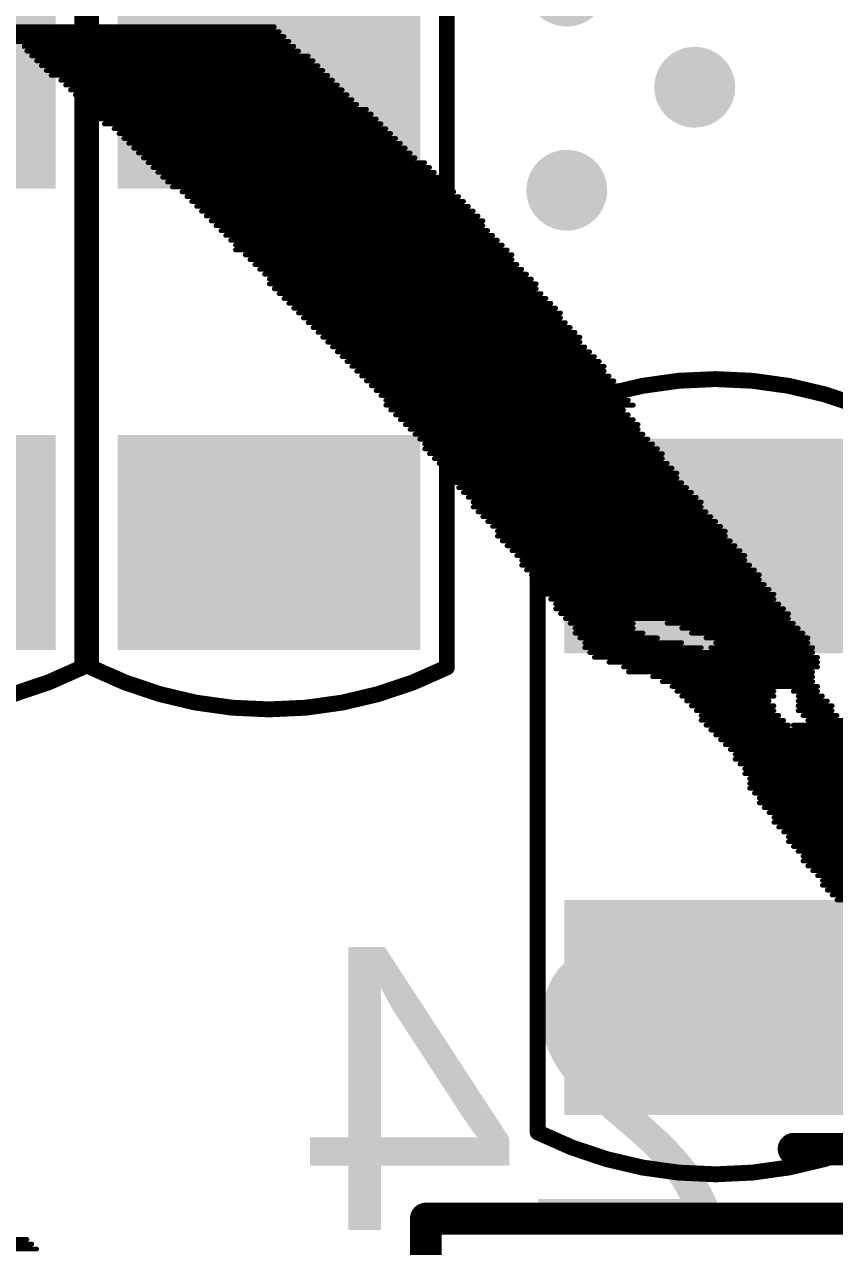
# Model space of a CAD drawing. Header units: millimetres. Extents: x -6 to 151, y -20 to 98.
# Drawn here: x 57.6 to 62.69, y 22.88 to 30.56 of the extents above; entities that cross this region are included whole.
import ezdxf

# ---------------------------------------------------------------- set-up
doc = ezdxf.new("R2010")
doc.units = ezdxf.units.MM
for name, color, linetype in [('BottomOverlay', 54, 'Continuous'), ('BottomSolder', 6, 'Continuous'), ('MultiLayer', 9, 'Continuous'), ('PadHoleLayer', 156, 'Continuous'), ('TopOverlay', 2, 'Continuous'), ('TopPaste', 8, 'Continuous'), ('TopSolder', 216, 'Continuous'), ('ViaHoleLayer', 16, 'Continuous')]:
    doc.layers.add(name, color=color, linetype=linetype)
doc.styles.add('Arial', font='arial.ttf', dxfattribs={"height": 0.2})

# ---------------------------------------------------------------- blocks, each defined once
blk = doc.blocks.new('CAP1206_91')
at = {"layer": 'TopPaste'}
for points in [[(-2.1, -0.925), (-2.1, 0.925), (-0.8, 0.925), (-0.8, -0.925)], [(0.8, -0.925), (0.8, 0.925), (2.1, 0.925), (2.1, -0.925)]]:
    blk.add_hatch(color=8, dxfattribs=at).paths.add_polyline_path(points)
at = {"layer": 'TopSolder'}
for points in [[(-2.1254, -0.9504), (-2.1254, 0.9504), (-0.7746, 0.9504), (-0.7746, -0.9504)], [(0.7746, -0.9504), (0.7746, 0.9504), (2.1254, 0.9504), (2.1254, -0.9504)]]:
    blk.add_hatch(color=216, dxfattribs=at).paths.add_polyline_path(points)
at = {"layer": 'TopOverlay', "const_width": 0.1}
for points in [[(-2.2352, -1.1176, -0.236068), (-2.2352, 1.1176)], [(2.2352, 1.1176, -0.236068), (2.2352, -1.1176)]]:
    blk.add_lwpolyline(points, format="xyb", dxfattribs=at)
for points in [[(-2.2352, 1.1176), (2.2352, 1.1176)], [(-2.2352, -1.1176), (2.2352, -1.1176)]]:
    blk.add_lwpolyline(points, dxfattribs=at)
at = {"layer": 'TopOverlay', "const_width": 0.05}
for points in [[(-2.2602, 1.1176, 1), (-2.2102, 1.1176, 1)], [(-2.2602, 1.1176, 1), (-2.2102, 1.1176, 1)], [(2.2102, 1.1176, 1), (2.2602, 1.1176, 1)], [(2.2102, 1.1176, 1), (2.2602, 1.1176, 1)], [(-2.2602, -1.1176, 1), (-2.2102, -1.1176, 1)], [(-2.2602, -1.1176, 1), (-2.2102, -1.1176, 1)], [(2.2102, -1.1176, 1), (2.2602, -1.1176, 1)], [(2.2102, -1.1176, 1), (2.2602, -1.1176, 1)]]:
    blk.add_lwpolyline(points, format="xyb", close=True, dxfattribs=at)
blk = doc.blocks.new('CAP1206_108')
at = {"layer": 'TopPaste'}
for points in [[(-2.1, -0.925), (-2.1, 0.925), (-0.8, 0.925), (-0.8, -0.925)], [(0.8, -0.925), (0.8, 0.925), (2.1, 0.925), (2.1, -0.925)]]:
    blk.add_hatch(color=8, dxfattribs=at).paths.add_polyline_path(points)
at = {"layer": 'TopSolder'}
for points in [[(-2.1254, -0.9504), (-2.1254, 0.9504), (-0.7746, 0.9504), (-0.7746, -0.9504)], [(0.7746, -0.9504), (0.7746, 0.9504), (2.1254, 0.9504), (2.1254, -0.9504)]]:
    blk.add_hatch(color=216, dxfattribs=at).paths.add_polyline_path(points)
at = {"layer": 'TopOverlay', "const_width": 0.1}
for points in [[(-2.2352, -1.1176, -0.236068), (-2.2352, 1.1176)], [(2.2352, 1.1176, -0.236068), (2.2352, -1.1176)]]:
    blk.add_lwpolyline(points, format="xyb", dxfattribs=at)
for points in [[(2.2352, 1.1176), (-2.2352, 1.1176)], [(2.2352, -1.1176), (-2.2352, -1.1176)]]:
    blk.add_lwpolyline(points, dxfattribs=at)
at = {"layer": 'TopOverlay', "const_width": 0.05}
for points in [[(-2.2602, 1.1176, 1), (-2.2102, 1.1176, 1)], [(-2.2602, 1.1176, 1), (-2.2102, 1.1176, 1)], [(2.2102, 1.1176, 1), (2.2602, 1.1176, 1)], [(2.2102, 1.1176, 1), (2.2602, 1.1176, 1)], [(-2.2602, -1.1176, 1), (-2.2102, -1.1176, 1)], [(-2.2602, -1.1176, 1), (-2.2102, -1.1176, 1)], [(2.2102, -1.1176, 1), (2.2602, -1.1176, 1)], [(2.2102, -1.1176, 1), (2.2602, -1.1176, 1)]]:
    blk.add_lwpolyline(points, format="xyb", close=True, dxfattribs=at)
blk = doc.blocks.new('CAP1206_110')
at = {"layer": 'TopPaste'}
for points in [[(-2.1, -0.925), (-2.1, 0.925), (-0.8, 0.925), (-0.8, -0.925)], [(0.8, -0.925), (0.8, 0.925), (2.1, 0.925), (2.1, -0.925)]]:
    blk.add_hatch(color=8, dxfattribs=at).paths.add_polyline_path(points)
at = {"layer": 'TopSolder'}
for points in [[(-2.1254, -0.9504), (-2.1254, 0.9504), (-0.7746, 0.9504), (-0.7746, -0.9504)], [(0.7746, -0.9504), (0.7746, 0.9504), (2.1254, 0.9504), (2.1254, -0.9504)]]:
    blk.add_hatch(color=216, dxfattribs=at).paths.add_polyline_path(points)
at = {"layer": 'TopOverlay', "const_width": 0.1}
for points in [[(-2.2352, -1.1176, -0.236068), (-2.2352, 1.1176)], [(2.2352, 1.1176, -0.236068), (2.2352, -1.1176)]]:
    blk.add_lwpolyline(points, format="xyb", dxfattribs=at)
for points in [[(-2.2352, 1.1176), (2.2352, 1.1176)], [(-2.2352, -1.1176), (2.2352, -1.1176)]]:
    blk.add_lwpolyline(points, dxfattribs=at)
at = {"layer": 'TopOverlay', "const_width": 0.05}
for points in [[(-2.2602, 1.1176, 1), (-2.2102, 1.1176, 1)], [(-2.2602, 1.1176, 1), (-2.2102, 1.1176, 1)], [(2.2102, 1.1176, 1), (2.2602, 1.1176, 1)], [(2.2102, 1.1176, 1), (2.2602, 1.1176, 1)], [(-2.2602, -1.1176, 1), (-2.2102, -1.1176, 1)], [(-2.2602, -1.1176, 1), (-2.2102, -1.1176, 1)], [(2.2102, -1.1176, 1), (2.2602, -1.1176, 1)], [(2.2102, -1.1176, 1), (2.2602, -1.1176, 1)]]:
    blk.add_lwpolyline(points, format="xyb", close=True, dxfattribs=at)
blk = doc.blocks.new('H______1X3_B_205')
at = {"layer": 'BottomSolder'}
h = blk.add_hatch(color=6, dxfattribs=at)
edge = h.paths.add_edge_path()
edge.add_arc((0, 0), 0.8504, 0, 360)
h = blk.add_hatch(color=6, dxfattribs=at)
edge = h.paths.add_edge_path()
edge.add_arc((2.54, 0), 0.8504, 0, 360)
h = blk.add_hatch(color=6, dxfattribs=at)
edge = h.paths.add_edge_path()
edge.add_arc((5.08, 0), 0.8504, 0, 360)
at = {"layer": 'MultiLayer'}
h = blk.add_hatch(color=9, dxfattribs=at)
edge = h.paths.add_edge_path()
edge.add_arc((0, 0), 0.825, 0, 360)
h = blk.add_hatch(color=9, dxfattribs=at)
edge = h.paths.add_edge_path()
edge.add_arc((2.54, 0), 0.825, 0, 360)
h = blk.add_hatch(color=9, dxfattribs=at)
edge = h.paths.add_edge_path()
edge.add_arc((5.08, 0), 0.825, 0, 360)
at = {"layer": 'PadHoleLayer'}
h = blk.add_hatch(color=156, dxfattribs=at)
edge = h.paths.add_edge_path()
edge.add_arc((0, 0), 0.51, 0, 360)
h = blk.add_hatch(color=156, dxfattribs=at)
edge = h.paths.add_edge_path()
edge.add_arc((2.54, 0), 0.51, 0, 360)
h = blk.add_hatch(color=156, dxfattribs=at)
edge = h.paths.add_edge_path()
edge.add_arc((5.08, 0), 0.51, 0, 360)
at = {"layer": 'TopSolder'}
h = blk.add_hatch(color=216, dxfattribs=at)
edge = h.paths.add_edge_path()
edge.add_arc((0, 0), 0.8504, 0, 360)
h = blk.add_hatch(color=216, dxfattribs=at)
edge = h.paths.add_edge_path()
edge.add_arc((2.54, 0), 0.8504, 0, 360)
h = blk.add_hatch(color=216, dxfattribs=at)
edge = h.paths.add_edge_path()
edge.add_arc((5.08, 0), 0.8504, 0, 360)
at = {"layer": 'TopOverlay', "const_width": 0.2}
for points in [[(-1.27, 1.27), (6.35, 1.27)], [(-1.27, -1.27), (-1.27, 1.27)], [(6.35, -1.27), (6.35, 1.27)], [(-1.27, -1.27), (6.35, -1.27)]]:
    blk.add_lwpolyline(points, dxfattribs=at)
at = {"layer": 'TopOverlay', "const_width": 0.1}
for points in [[(-1.32, 1.27, 1), (-1.22, 1.27, 1)], [(-1.32, 1.27, 1), (-1.22, 1.27, 1)], [(6.3, 1.27, 1), (6.4, 1.27, 1)], [(6.3, 1.27, 1), (6.4, 1.27, 1)], [(-1.32, -1.27, 1), (-1.22, -1.27, 1)], [(-1.32, -1.27, 1), (-1.22, -1.27, 1)], [(6.3, -1.27, 1), (6.4, -1.27, 1)], [(6.3, -1.27, 1), (6.4, -1.27, 1)]]:
    blk.add_lwpolyline(points, format="xyb", close=True, dxfattribs=at)

msp = doc.modelspace()

# ---------------------------------------------------------------- hatches: boundary and pattern name
at = {"layer": 'ViaHoleLayer'}
h = msp.add_hatch(color=16, dxfattribs=at)
edge = h.paths.add_edge_path()
edge.add_arc((61.0047, 30.802), 0.254, 0, 360)
h = msp.add_hatch(color=16, dxfattribs=at)
edge = h.paths.add_edge_path()
edge.add_arc((61.8087, 30.1668), 0.254, 0, 360)
h = msp.add_hatch(color=16, dxfattribs=at)
edge = h.paths.add_edge_path()
edge.add_arc((61.0047, 29.519), 0.254, 0, 360)

# ---------------------------------------------------------------- linework, layer by layer
at = {"layer": 'BottomOverlay'}
for points, const_width in [([(57.3989, 30.546), (59.1668, 30.546)], 0.0305), ([(57.4599, 30.5156), (59.1972, 30.5156)], 0.0305), ([(57.4904, 30.4851), (59.2277, 30.4851)], 0.0305), ([(57.5208, 30.4546), (59.2582, 30.4546)], 0.0305), ([(57.5818, 30.4241), (59.2887, 30.4241)], 0.0305), ([(57.6123, 30.3936), (59.3192, 30.3936)], 0.0305), ([(57.6428, 30.3632), (59.3801, 30.3632)], 0.0305), ([(57.6732, 30.3327), (59.4106, 30.3327)], 0.0305), ([(57.7037, 30.3022), (59.4411, 30.3022)], 0.0305), ([(57.7342, 30.2717), (59.4716, 30.2717)], 0.0305), ([(57.7647, 30.2412), (59.502, 30.2412)], 0.0305), ([(57.8256, 30.2108), (59.5325, 30.2108)], 0.0305), ([(57.8561, 30.1803), (59.563, 30.1803)], 0.0305), ([(57.8866, 30.1498), (59.5935, 30.1498)], 0.0305), ([(57.9171, 30.1193), (59.624, 30.1193)], 0.0305), ([(57.9476, 30.0888), (59.6544, 30.0888)], 0.0305), ([(57.978, 30.0584), (59.6849, 30.0584)], 0.0305), ([(58.0085, 30.0279), (59.7459, 30.0279)], 0.0305), ([(58.039, 29.9974), (59.7764, 29.9974)], 0.0305), ([(58.0695, 29.9669), (59.8068, 29.9669)], 0.0305), ([(58.1, 29.9364), (59.8373, 29.9364)], 0.0305), ([(58.1609, 29.906), (59.8678, 29.906)], 0.0305), ([(58.1914, 29.8755), (59.8983, 29.8755)], 0.0305), ([(58.2219, 29.845), (59.9288, 29.845)], 0.0305), ([(58.2524, 29.8145), (59.9592, 29.8145)], 0.0305), ([(58.2828, 29.784), (59.9897, 29.784)], 0.0305), ([(58.3133, 29.7536), (60.0202, 29.7536)], 0.0305), ([(58.3438, 29.7231), (60.0507, 29.7231)], 0.0305), ([(58.3743, 29.6926), (60.1116, 29.6926)], 0.0305), ([(58.4048, 29.6621), (60.1421, 29.6621)], 0.0305), ([(58.4352, 29.6316), (60.1726, 29.6316)], 0.0305), ([(58.4657, 29.6012), (60.2031, 29.6012)], 0.0305), ([(58.4962, 29.5707), (60.2336, 29.5707)], 0.0305), ([(58.5267, 29.5402), (60.264, 29.5402)], 0.0305), ([(58.5876, 29.5097), (60.2945, 29.5097)], 0.0305), ([(58.6181, 29.4792), (60.325, 29.4792)], 0.0305), ([(58.6486, 29.4488), (60.3555, 29.4488)], 0.0305), ([(58.6791, 29.4183), (60.386, 29.4183)], 0.0305), ([(58.7096, 29.3878), (60.4164, 29.3878)], 0.0305), ([(58.74, 29.3573), (60.4469, 29.3573)], 0.0305), ([(58.7705, 29.3268), (60.4774, 29.3268)], 0.0305), ([(58.801, 29.2964), (60.4774, 29.2964)], 0.0305), ([(58.8315, 29.2659), (60.5079, 29.2659)], 0.0305), ([(58.862, 29.2354), (60.5384, 29.2354)], 0.0305), ([(58.8924, 29.2049), (60.5688, 29.2049)], 0.0305), ([(58.9229, 29.1744), (60.5993, 29.1744)], 0.0305), ([(58.9229, 29.144), (60.6298, 29.144)], 0.0305), ([(58.9839, 29.1135), (60.6603, 29.1135)], 0.0305), ([(59.0144, 29.083), (60.6603, 29.083)], 0.0305), ([(59.0448, 29.0525), (60.6908, 29.0525)], 0.0305), ([(59.0753, 29.022), (60.7212, 29.022)], 0.0305), ([(59.1058, 28.9916), (60.7517, 28.9916)], 0.0305), ([(59.1363, 28.9611), (60.7822, 28.9611)], 0.0305), ([(59.1363, 28.9306), (60.8127, 28.9306)], 0.0305), ([(59.1668, 28.9001), (60.8127, 28.9001)], 0.0305), ([(59.1972, 28.8696), (60.8432, 28.8696)], 0.0305), ([(59.2277, 28.8392), (60.8736, 28.8392)], 0.0305), ([(59.2582, 28.8087), (60.9041, 28.8087)], 0.0305), ([(59.2887, 28.7782), (60.9346, 28.7782)], 0.0305), ([(59.3192, 28.7477), (60.9651, 28.7477)], 0.0305), ([(59.3496, 28.7172), (60.9651, 28.7172)], 0.0305), ([(59.3801, 28.6868), (60.9956, 28.6868)], 0.0305), ([(59.4106, 28.6563), (61.026, 28.6563)], 0.0305), ([(59.4411, 28.6258), (61.0565, 28.6258)], 0.0305), ([(59.4716, 28.5953), (61.087, 28.5953)], 0.0305), ([(59.502, 28.5648), (61.087, 28.5648)], 0.0305), ([(59.5325, 28.5344), (61.1175, 28.5344)], 0.0305), ([(59.563, 28.5039), (61.148, 28.5039)], 0.0305), ([(59.5935, 28.4734), (61.1784, 28.4734)], 0.0305), ([(59.624, 28.4429), (61.2089, 28.4429)], 0.0305), ([(59.6544, 28.4124), (61.2394, 28.4124)], 0.0305), ([(59.6849, 28.382), (61.2394, 28.382)], 0.0305), ([(59.7154, 28.3515), (61.2699, 28.3515)], 0.0305), ([(59.7459, 28.321), (61.3004, 28.321)], 0.0305), ([(59.7764, 28.2905), (61.3308, 28.2905)], 0.0305), ([(59.8068, 28.26), (61.3613, 28.26)], 0.0305), ([(59.8373, 28.2296), (61.3613, 28.2296)], 0.0305), ([(59.8678, 28.1991), (61.3918, 28.1991)], 0.0305), ([(59.8678, 28.1686), (61.4223, 28.1686)], 0.0305), ([(59.8983, 28.1381), (61.3613, 28.1381)], 0.0305), ([(59.9288, 28.1076), (61.3918, 28.1076)], 0.0305), ([(59.9592, 28.0772), (61.4223, 28.0772)], 0.0305), ([(59.9897, 28.0467), (61.4528, 28.0467)], 0.0305), ([(60.0202, 28.0162), (61.4528, 28.0162)], 0.0305), ([(60.0507, 27.9857), (61.4832, 27.9857)], 0.0305), ([(60.0812, 27.9552), (61.5137, 27.9552)], 0.0305), ([(60.1116, 27.9248), (61.5442, 27.9248)], 0.0305), ([(60.1116, 27.8943), (61.5747, 27.8943)], 0.0305), ([(60.1421, 27.8638), (61.6052, 27.8638)], 0.0305), ([(60.1726, 27.8333), (61.6052, 27.8333)], 0.0305), ([(60.2031, 27.8028), (61.6356, 27.8028)], 0.0305), ([(60.2336, 27.7724), (61.6661, 27.7724)], 0.0305), ([(60.264, 27.7419), (61.6966, 27.7419)], 0.0305), ([(60.264, 27.7114), (61.6966, 27.7114)], 0.0305), ([(60.2945, 27.6809), (61.7271, 27.6809)], 0.0305), ([(60.325, 27.6504), (61.7576, 27.6504)], 0.0305), ([(60.3555, 27.62), (61.788, 27.62)], 0.0305), ([(60.386, 27.5895), (61.8185, 27.5895)], 0.0305), ([(60.4164, 27.559), (61.849, 27.559)], 0.0305), ([(60.4164, 27.5285), (61.849, 27.5285)], 0.0305), ([(60.4469, 27.498), (61.8795, 27.498)], 0.0305), ([(60.4774, 27.4676), (61.91, 27.4676)], 0.0305), ([(60.5079, 27.4371), (61.9404, 27.4371)], 0.0305), ([(60.5384, 27.4066), (61.9709, 27.4066)], 0.0305), ([(60.5688, 27.3761), (62.0014, 27.3761)], 0.0305), ([(60.5688, 27.3456), (62.0014, 27.3456)], 0.0305), ([(60.5993, 27.3152), (62.0319, 27.3152)], 0.0305), ([(60.6298, 27.2847), (62.0624, 27.2847)], 0.0305), ([(60.6603, 27.2542), (62.0928, 27.2542)], 0.0305), ([(60.6908, 27.2237), (62.1233, 27.2237)], 0.0305), ([(60.7212, 27.1932), (62.1233, 27.1932)], 0.0305), ([(60.7212, 27.1628), (62.1538, 27.1628)], 0.0305), ([(60.7517, 27.1323), (62.1843, 27.1323)], 0.0305), ([(60.7822, 27.1018), (62.2148, 27.1018)], 0.0305), ([(60.8127, 27.0713), (62.2148, 27.0713)], 0.0305), ([(60.8432, 27.0408), (62.2452, 27.0408)], 0.0305), ([(60.8432, 27.0104), (62.2757, 27.0104)], 0.0305), ([(60.8736, 26.9799), (62.3062, 26.9799)], 0.0305), ([(60.9041, 26.9494), (62.3062, 26.9494)], 0.0305), ([(60.9346, 26.9189), (62.3367, 26.9189)], 0.0305), ([(60.9346, 26.8884), (62.3672, 26.8884)], 0.0305), ([(60.9651, 26.858), (62.3976, 26.858)], 0.0305), ([(60.9956, 26.8275), (62.3976, 26.8275)], 0.0305), ([(61.026, 26.797), (61.4223, 26.797)], 0.0305), ([(61.6356, 26.797), (62.4281, 26.797)], 0.0305), ([(61.0565, 26.7665), (61.4223, 26.7665)], 0.0305), ([(61.0565, 26.736), (61.4832, 26.736)], 0.0305), ([(61.7271, 26.7665), (62.4586, 26.7665)], 0.0305), ([(61.788, 26.736), (62.4891, 26.736)], 0.0305), ([(61.087, 26.7056), (61.5747, 26.7056)], 0.0305), ([(61.1175, 26.6751), (61.7271, 26.6751)], 0.0305), ([(61.1175, 26.6446), (61.849, 26.6446)], 0.0305), ([(61.8795, 26.7056), (62.5196, 26.7056)], 0.0305), ([(61.91, 26.6446), (62.55, 26.6446)], 0.0305), ([(61.9404, 26.6751), (62.5196, 26.6751)], 0.0305), ([(61.148, 26.6141), (62.55, 26.6141)], 0.0305), ([(61.1784, 26.5836), (62.5805, 26.5836)], 0.0305), ([(61.2699, 26.5532), (62.5805, 26.5532)], 0.0305), ([(61.3613, 26.5227), (62.5805, 26.5227)], 0.0305), ([(61.3918, 26.4922), (62.55, 26.4922)], 0.0305), ([(61.5442, 26.4617), (62.55, 26.4617)], 0.0305), ([(61.6052, 26.4312), (62.55, 26.4312)], 0.0305), ([(61.6661, 26.4008), (62.5805, 26.4008)], 0.0305), ([(61.6966, 26.3703), (62.3062, 26.3703)], 0.0305), ([(61.7271, 26.3398), (62.3062, 26.3398)], 0.0305), ([(62.4281, 26.3703), (62.5805, 26.3703)], 0.0305), ([(62.4586, 26.3398), (62.611, 26.3398)], 0.0305), ([(61.7576, 26.3093), (62.2757, 26.3093)], 0.0305), ([(61.788, 26.2788), (62.3062, 26.2788)], 0.0305), ([(62.4586, 26.3093), (62.6415, 26.3093)], 0.0305), ([(62.4586, 26.2788), (62.672, 26.2788)], 0.0305), ([(61.8185, 26.2484), (62.3062, 26.2484)], 0.0305), ([(61.849, 26.2179), (62.3367, 26.2179)], 0.0305), ([(61.849, 26.1874), (62.3672, 26.1874)], 0.0305), ([(62.4586, 26.2484), (62.672, 26.2484)], 0.0305), ([(62.4891, 26.2179), (62.7024, 26.2179)], 0.0305), ([(62.5196, 26.1874), (62.7634, 26.1874)], 0.0305), ([(61.8795, 26.1569), (62.3976, 26.1569)], 0.0305), ([(61.91, 26.1264), (62.7939, 26.1264)], 0.0305), ([(62.4281, 26.1569), (62.7939, 26.1569)], 0.0305), ([(61.9404, 26.096), (62.7939, 26.096)], 0.0305), ([(61.9709, 26.0655), (62.8244, 26.0655)], 0.0305), ([(62.0014, 26.035), (62.8244, 26.035)], 0.0305), ([(62.0319, 26.0045), (62.8548, 26.0045)], 0.0305), ([(62.0624, 25.974), (62.8853, 25.974)], 0.0305), ([(62.0624, 25.9436), (62.9158, 25.9436)], 0.0305), ([(62.0928, 25.9131), (62.9463, 25.9131)], 0.0305), ([(62.1233, 25.8826), (62.9463, 25.8826)], 0.0305), ([(62.1233, 25.8521), (62.9768, 25.8521)], 0.0305), ([(62.1538, 25.8216), (63.0072, 25.8216)], 0.0305), ([(62.1538, 25.7912), (63.0072, 25.7912)], 0.0305), ([(62.1538, 25.7607), (63.0377, 25.7607)], 0.0305), ([(62.1843, 25.7302), (63.0682, 25.7302)], 0.0305), ([(62.2148, 25.6997), (63.0987, 25.6997)], 0.0305), ([(62.2148, 25.6692), (63.0987, 25.6692)], 0.0305), ([(62.2452, 25.6388), (63.1292, 25.6388)], 0.0305), ([(62.2757, 25.6083), (63.1596, 25.6083)], 0.0305), ([(62.3062, 25.5778), (63.1901, 25.5778)], 0.0305), ([(62.3062, 25.5473), (63.1901, 25.5473)], 0.0305), ([(62.3367, 25.5168), (63.2206, 25.5168)], 0.0305), ([(62.3672, 25.4864), (63.2511, 25.4864)], 0.0305), ([(62.3976, 25.4559), (63.2511, 25.4559)], 0.0305), ([(62.3976, 25.4254), (63.2816, 25.4254)], 0.0305), ([(62.4281, 25.3949), (63.312, 25.3949)], 0.0305), ([(62.4586, 25.3644), (63.3425, 25.3644)], 0.0305), ([(62.4891, 25.334), (63.3425, 25.334)], 0.0305), ([(62.4891, 25.3035), (63.373, 25.3035)], 0.0305), ([(62.5196, 25.273), (63.4035, 25.273)], 0.0305), ([(62.55, 25.2425), (63.434, 25.2425)], 0.0305), ([(62.5805, 25.212), (63.434, 25.212)], 0.0305), ([(62.611, 25.1816), (63.4644, 25.1816)], 0.0305), ([(62.611, 25.1511), (63.4949, 25.1511)], 0.0305), ([(62.6415, 25.1206), (63.5254, 25.1206)], 0.0305), ([(62.672, 25.0901), (63.5254, 25.0901)], 0.0305), ([(62.7024, 25.0596), (63.5559, 25.0596)], 0.0305), ([(62.4316, 23.4933), (63.4476, 23.4933)], 0.2032), ([(55.3263, 22.926), (57.6123, 22.926)], 0.0305), ([(55.3568, 22.8956), (57.6428, 22.8956)], 0.0305), ([(55.3872, 22.8651), (57.6732, 22.8651)], 0.0305)]:
    msp.add_lwpolyline(points, dxfattribs=dict(at, const_width=const_width))
for points, const_width in [([(59.1591, 30.546, 1), (59.1744, 30.546, 1)], 0.0152), ([(59.1896, 30.5156, 1), (59.2049, 30.5156, 1)], 0.0152), ([(59.2201, 30.4851, 1), (59.2353, 30.4851, 1)], 0.0152), ([(59.2506, 30.4546, 1), (59.2658, 30.4546, 1)], 0.0152), ([(59.2811, 30.4241, 1), (59.2963, 30.4241, 1)], 0.0152), ([(57.6047, 30.3936, 1), (57.6199, 30.3936, 1)], 0.0152), ([(57.6351, 30.3632, 1), (57.6504, 30.3632, 1)], 0.0152), ([(57.6656, 30.3327, 1), (57.6809, 30.3327, 1)], 0.0152), ([(59.3115, 30.3936, 1), (59.3268, 30.3936, 1)], 0.0152), ([(59.3725, 30.3632, 1), (59.3877, 30.3632, 1)], 0.0152), ([(59.403, 30.3327, 1), (59.4182, 30.3327, 1)], 0.0152), ([(57.6961, 30.3022, 1), (57.7113, 30.3022, 1)], 0.0152), ([(57.7266, 30.2717, 1), (57.7418, 30.2717, 1)], 0.0152), ([(59.4335, 30.3022, 1), (59.4487, 30.3022, 1)], 0.0152), ([(59.4639, 30.2717, 1), (59.4792, 30.2717, 1)], 0.0152), ([(57.7571, 30.2412, 1), (57.7723, 30.2412, 1)], 0.0152), ([(57.818, 30.2108, 1), (57.8333, 30.2108, 1)], 0.0152), ([(57.8485, 30.1803, 1), (57.8637, 30.1803, 1)], 0.0152), ([(59.4944, 30.2412, 1), (59.5097, 30.2412, 1)], 0.0152), ([(59.5249, 30.2108, 1), (59.5401, 30.2108, 1)], 0.0152), ([(59.5554, 30.1803, 1), (59.5706, 30.1803, 1)], 0.0152), ([(57.879, 30.1498, 1), (57.8942, 30.1498, 1)], 0.0152), ([(57.9095, 30.1193, 1), (57.9247, 30.1193, 1)], 0.0152), ([(59.5859, 30.1498, 1), (59.6011, 30.1498, 1)], 0.0152), ([(59.6163, 30.1193, 1), (59.6316, 30.1193, 1)], 0.0152), ([(57.9399, 30.0888, 1), (57.9552, 30.0888, 1)], 0.0152), ([(57.9704, 30.0584, 1), (57.9857, 30.0584, 1)], 0.0152), ([(58.0009, 30.0279, 1), (58.0161, 30.0279, 1)], 0.0152), ([(59.6468, 30.0888, 1), (59.6621, 30.0888, 1)], 0.0152), ([(59.6773, 30.0584, 1), (59.6925, 30.0584, 1)], 0.0152), ([(59.7383, 30.0279, 1), (59.7535, 30.0279, 1)], 0.0152), ([(58.0314, 29.9974, 1), (58.0466, 29.9974, 1)], 0.0152), ([(58.0619, 29.9669, 1), (58.0771, 29.9669, 1)], 0.0152), ([(59.7687, 29.9974, 1), (59.784, 29.9974, 1)], 0.0152), ([(59.7992, 29.9669, 1), (59.8145, 29.9669, 1)], 0.0152), ([(58.0923, 29.9364, 1), (58.1076, 29.9364, 1)], 0.0152), ([(58.1533, 29.906, 1), (58.1685, 29.906, 1)], 0.0152), ([(58.1838, 29.8755, 1), (58.199, 29.8755, 1)], 0.0152), ([(59.8297, 29.9364, 1), (59.8449, 29.9364, 1)], 0.0152), ([(59.8602, 29.906, 1), (59.8754, 29.906, 1)], 0.0152), ([(59.8907, 29.8755, 1), (59.9059, 29.8755, 1)], 0.0152), ([(58.2143, 29.845, 1), (58.2295, 29.845, 1)], 0.0152), ([(58.2447, 29.8145, 1), (58.26, 29.8145, 1)], 0.0152), ([(59.9211, 29.845, 1), (59.9364, 29.845, 1)], 0.0152), ([(59.9516, 29.8145, 1), (59.9669, 29.8145, 1)], 0.0152), ([(58.2752, 29.784, 1), (58.2905, 29.784, 1)], 0.0152), ([(58.3057, 29.7536, 1), (58.3209, 29.7536, 1)], 0.0152), ([(58.3362, 29.7231, 1), (58.3514, 29.7231, 1)], 0.0152), ([(59.9821, 29.784, 1), (59.9973, 29.784, 1)], 0.0152), ([(60.0126, 29.7536, 1), (60.0278, 29.7536, 1)], 0.0152), ([(60.0431, 29.7231, 1), (60.0583, 29.7231, 1)], 0.0152), ([(58.3667, 29.6926, 1), (58.3819, 29.6926, 1)], 0.0152), ([(58.3971, 29.6621, 1), (58.4124, 29.6621, 1)], 0.0152), ([(60.104, 29.6926, 1), (60.1193, 29.6926, 1)], 0.0152), ([(60.1345, 29.6621, 1), (60.1497, 29.6621, 1)], 0.0152), ([(58.4276, 29.6316, 1), (58.4429, 29.6316, 1)], 0.0152), ([(58.4581, 29.6012, 1), (58.4733, 29.6012, 1)], 0.0152), ([(58.4886, 29.5707, 1), (58.5038, 29.5707, 1)], 0.0152), ([(60.165, 29.6316, 1), (60.1802, 29.6316, 1)], 0.0152), ([(60.1955, 29.6012, 1), (60.2107, 29.6012, 1)], 0.0152), ([(60.2259, 29.5707, 1), (60.2412, 29.5707, 1)], 0.0152), ([(58.5191, 29.5402, 1), (58.5343, 29.5402, 1)], 0.0152), ([(58.58, 29.5097, 1), (58.5953, 29.5097, 1)], 0.0152), ([(60.2564, 29.5402, 1), (60.2717, 29.5402, 1)], 0.0152), ([(60.2869, 29.5097, 1), (60.3021, 29.5097, 1)], 0.0152), ([(58.6105, 29.4792, 1), (58.6257, 29.4792, 1)], 0.0152), ([(58.641, 29.4488, 1), (58.6562, 29.4488, 1)], 0.0152), ([(58.6715, 29.4183, 1), (58.6867, 29.4183, 1)], 0.0152), ([(60.3174, 29.4792, 1), (60.3326, 29.4792, 1)], 0.0152), ([(60.3479, 29.4488, 1), (60.3631, 29.4488, 1)], 0.0152), ([(60.3783, 29.4183, 1), (60.3936, 29.4183, 1)], 0.0152), ([(58.7019, 29.3878, 1), (58.7172, 29.3878, 1)], 0.0152), ([(58.7324, 29.3573, 1), (58.7477, 29.3573, 1)], 0.0152), ([(58.7629, 29.3268, 1), (58.7781, 29.3268, 1)], 0.0152), ([(60.4088, 29.3878, 1), (60.4241, 29.3878, 1)], 0.0152), ([(60.4393, 29.3573, 1), (60.4545, 29.3573, 1)], 0.0152), ([(60.4698, 29.3268, 1), (60.485, 29.3268, 1)], 0.0152), ([(58.7934, 29.2964, 1), (58.8086, 29.2964, 1)], 0.0152), ([(58.8239, 29.2659, 1), (58.8391, 29.2659, 1)], 0.0152), ([(60.4698, 29.2964, 1), (60.485, 29.2964, 1)], 0.0152), ([(60.5003, 29.2659, 1), (60.5155, 29.2659, 1)], 0.0152), ([(58.8543, 29.2354, 1), (58.8696, 29.2354, 1)], 0.0152), ([(58.8848, 29.2049, 1), (58.9001, 29.2049, 1)], 0.0152), ([(58.9153, 29.1744, 1), (58.9305, 29.1744, 1)], 0.0152), ([(60.5307, 29.2354, 1), (60.546, 29.2354, 1)], 0.0152), ([(60.5612, 29.2049, 1), (60.5765, 29.2049, 1)], 0.0152), ([(60.5917, 29.1744, 1), (60.6069, 29.1744, 1)], 0.0152), ([(58.9153, 29.144, 1), (58.9305, 29.144, 1)], 0.0152), ([(58.9763, 29.1135, 1), (58.9915, 29.1135, 1)], 0.0152), ([(60.6222, 29.144, 1), (60.6374, 29.144, 1)], 0.0152), ([(60.6527, 29.1135, 1), (60.6679, 29.1135, 1)], 0.0152), ([(59.0067, 29.083, 1), (59.022, 29.083, 1)], 0.0152), ([(59.0372, 29.0525, 1), (59.0525, 29.0525, 1)], 0.0152), ([(59.0677, 29.022, 1), (59.0829, 29.022, 1)], 0.0152), ([(60.6527, 29.083, 1), (60.6679, 29.083, 1)], 0.0152), ([(60.6831, 29.0525, 1), (60.6984, 29.0525, 1)], 0.0152), ([(60.7136, 29.022, 1), (60.7289, 29.022, 1)], 0.0152), ([(59.0982, 28.9916, 1), (59.1134, 28.9916, 1)], 0.0152), ([(59.1287, 28.9611, 1), (59.1439, 28.9611, 1)], 0.0152), ([(60.7441, 28.9916, 1), (60.7593, 28.9916, 1)], 0.0152), ([(60.7746, 28.9611, 1), (60.7898, 28.9611, 1)], 0.0152), ([(59.1287, 28.9306, 1), (59.1439, 28.9306, 1)], 0.0152), ([(59.1591, 28.9001, 1), (59.1744, 28.9001, 1)], 0.0152), ([(59.1896, 28.8696, 1), (59.2049, 28.8696, 1)], 0.0152), ([(60.8051, 28.9306, 1), (60.8203, 28.9306, 1)], 0.0152), ([(60.8051, 28.9001, 1), (60.8203, 28.9001, 1)], 0.0152), ([(60.8355, 28.8696, 1), (60.8508, 28.8696, 1)], 0.0152), ([(59.2201, 28.8392, 1), (59.2353, 28.8392, 1)], 0.0152), ([(59.2506, 28.8087, 1), (59.2658, 28.8087, 1)], 0.0152), ([(60.866, 28.8392, 1), (60.8813, 28.8392, 1)], 0.0152), ([(60.8965, 28.8087, 1), (60.9117, 28.8087, 1)], 0.0152), ([(59.2811, 28.7782, 1), (59.2963, 28.7782, 1)], 0.0152), ([(59.3115, 28.7477, 1), (59.3268, 28.7477, 1)], 0.0152), ([(59.342, 28.7172, 1), (59.3573, 28.7172, 1)], 0.0152), ([(60.927, 28.7782, 1), (60.9422, 28.7782, 1)], 0.0152), ([(60.9575, 28.7477, 1), (60.9727, 28.7477, 1)], 0.0152), ([(60.9575, 28.7172, 1), (60.9727, 28.7172, 1)], 0.0152), ([(59.3725, 28.6868, 1), (59.3877, 28.6868, 1)], 0.0152), ([(59.403, 28.6563, 1), (59.4182, 28.6563, 1)], 0.0152), ([(60.9879, 28.6868, 1), (61.0032, 28.6868, 1)], 0.0152), ([(61.0184, 28.6563, 1), (61.0337, 28.6563, 1)], 0.0152), ([(59.4335, 28.6258, 1), (59.4487, 28.6258, 1)], 0.0152), ([(59.4639, 28.5953, 1), (59.4792, 28.5953, 1)], 0.0152), ([(59.4944, 28.5648, 1), (59.5097, 28.5648, 1)], 0.0152), ([(61.0489, 28.6258, 1), (61.0641, 28.6258, 1)], 0.0152), ([(61.0794, 28.5953, 1), (61.0946, 28.5953, 1)], 0.0152), ([(61.0794, 28.5648, 1), (61.0946, 28.5648, 1)], 0.0152), ([(59.5249, 28.5344, 1), (59.5401, 28.5344, 1)], 0.0152), ([(59.5554, 28.5039, 1), (59.5706, 28.5039, 1)], 0.0152), ([(61.1099, 28.5344, 1), (61.1251, 28.5344, 1)], 0.0152), ([(61.1403, 28.5039, 1), (61.1556, 28.5039, 1)], 0.0152), ([(59.5859, 28.4734, 1), (59.6011, 28.4734, 1)], 0.0152), ([(59.6163, 28.4429, 1), (59.6316, 28.4429, 1)], 0.0152), ([(59.6468, 28.4124, 1), (59.6621, 28.4124, 1)], 0.0152), ([(61.1708, 28.4734, 1), (61.1861, 28.4734, 1)], 0.0152), ([(61.2013, 28.4429, 1), (61.2165, 28.4429, 1)], 0.0152), ([(61.2318, 28.4124, 1), (61.247, 28.4124, 1)], 0.0152), ([(59.6773, 28.382, 1), (59.6925, 28.382, 1)], 0.0152), ([(59.7078, 28.3515, 1), (59.723, 28.3515, 1)], 0.0152), ([(61.2318, 28.382, 1), (61.247, 28.382, 1)], 0.0152), ([(61.2623, 28.3515, 1), (61.2775, 28.3515, 1)], 0.0152), ([(59.7383, 28.321, 1), (59.7535, 28.321, 1)], 0.0152), ([(59.7687, 28.2905, 1), (59.784, 28.2905, 1)], 0.0152), ([(59.7992, 28.26, 1), (59.8145, 28.26, 1)], 0.0152), ([(61.2927, 28.321, 1), (61.308, 28.321, 1)], 0.0152), ([(61.3232, 28.2905, 1), (61.3385, 28.2905, 1)], 0.0152), ([(61.3537, 28.26, 1), (61.3689, 28.26, 1)], 0.0152), ([(59.8297, 28.2296, 1), (59.8449, 28.2296, 1)], 0.0152), ([(59.8602, 28.1991, 1), (59.8754, 28.1991, 1)], 0.0152), ([(61.3537, 28.2296, 1), (61.3689, 28.2296, 1)], 0.0152), ([(61.3842, 28.1991, 1), (61.3994, 28.1991, 1)], 0.0152), ([(59.8602, 28.1686, 1), (59.8754, 28.1686, 1)], 0.0152), ([(59.8907, 28.1381, 1), (59.9059, 28.1381, 1)], 0.0152), ([(59.9211, 28.1076, 1), (59.9364, 28.1076, 1)], 0.0152), ([(61.3537, 28.1381, 1), (61.3689, 28.1381, 1)], 0.0152), ([(61.3842, 28.1076, 1), (61.3994, 28.1076, 1)], 0.0152), ([(61.4147, 28.1686, 1), (61.4299, 28.1686, 1)], 0.0152), ([(59.9516, 28.0772, 1), (59.9669, 28.0772, 1)], 0.0152), ([(59.9821, 28.0467, 1), (59.9973, 28.0467, 1)], 0.0152), ([(61.4147, 28.0772, 1), (61.4299, 28.0772, 1)], 0.0152), ([(61.4451, 28.0467, 1), (61.4604, 28.0467, 1)], 0.0152), ([(60.0126, 28.0162, 1), (60.0278, 28.0162, 1)], 0.0152), ([(60.0431, 27.9857, 1), (60.0583, 27.9857, 1)], 0.0152), ([(60.0735, 27.9552, 1), (60.0888, 27.9552, 1)], 0.0152), ([(61.4451, 28.0162, 1), (61.4604, 28.0162, 1)], 0.0152), ([(61.4756, 27.9857, 1), (61.4909, 27.9857, 1)], 0.0152), ([(61.5061, 27.9552, 1), (61.5213, 27.9552, 1)], 0.0152), ([(60.104, 27.9248, 1), (60.1193, 27.9248, 1)], 0.0152), ([(60.104, 27.8943, 1), (60.1193, 27.8943, 1)], 0.0152), ([(61.5366, 27.9248, 1), (61.5518, 27.9248, 1)], 0.0152), ([(61.5671, 27.8943, 1), (61.5823, 27.8943, 1)], 0.0152), ([(60.1345, 27.8638, 1), (60.1497, 27.8638, 1)], 0.0152), ([(60.165, 27.8333, 1), (60.1802, 27.8333, 1)], 0.0152), ([(60.1955, 27.8028, 1), (60.2107, 27.8028, 1)], 0.0152), ([(61.5975, 27.8638, 1), (61.6128, 27.8638, 1)], 0.0152), ([(61.5975, 27.8333, 1), (61.6128, 27.8333, 1)], 0.0152), ([(61.628, 27.8028, 1), (61.6433, 27.8028, 1)], 0.0152), ([(60.2259, 27.7724, 1), (60.2412, 27.7724, 1)], 0.0152), ([(60.2564, 27.7419, 1), (60.2717, 27.7419, 1)], 0.0152), ([(61.6585, 27.7724, 1), (61.6737, 27.7724, 1)], 0.0152), ([(61.689, 27.7419, 1), (61.7042, 27.7419, 1)], 0.0152), ([(60.2564, 27.7114, 1), (60.2717, 27.7114, 1)], 0.0152), ([(60.2869, 27.6809, 1), (60.3021, 27.6809, 1)], 0.0152), ([(60.3174, 27.6504, 1), (60.3326, 27.6504, 1)], 0.0152), ([(61.689, 27.7114, 1), (61.7042, 27.7114, 1)], 0.0152), ([(61.7195, 27.6809, 1), (61.7347, 27.6809, 1)], 0.0152), ([(61.7499, 27.6504, 1), (61.7652, 27.6504, 1)], 0.0152), ([(60.3479, 27.62, 1), (60.3631, 27.62, 1)], 0.0152), ([(60.3783, 27.5895, 1), (60.3936, 27.5895, 1)], 0.0152), ([(61.7804, 27.62, 1), (61.7957, 27.62, 1)], 0.0152), ([(61.8109, 27.5895, 1), (61.8261, 27.5895, 1)], 0.0152), ([(60.4088, 27.559, 1), (60.4241, 27.559, 1)], 0.0152), ([(60.4088, 27.5285, 1), (60.4241, 27.5285, 1)], 0.0152), ([(60.4393, 27.498, 1), (60.4545, 27.498, 1)], 0.0152), ([(61.8414, 27.559, 1), (61.8566, 27.559, 1)], 0.0152), ([(61.8414, 27.5285, 1), (61.8566, 27.5285, 1)], 0.0152), ([(61.8719, 27.498, 1), (61.8871, 27.498, 1)], 0.0152), ([(60.4698, 27.4676, 1), (60.485, 27.4676, 1)], 0.0152), ([(60.5003, 27.4371, 1), (60.5155, 27.4371, 1)], 0.0152), ([(60.5307, 27.4066, 1), (60.546, 27.4066, 1)], 0.0152), ([(61.9023, 27.4676, 1), (61.9176, 27.4676, 1)], 0.0152), ([(61.9328, 27.4371, 1), (61.9481, 27.4371, 1)], 0.0152), ([(61.9633, 27.4066, 1), (61.9785, 27.4066, 1)], 0.0152), ([(60.5612, 27.3761, 1), (60.5765, 27.3761, 1)], 0.0152), ([(60.5612, 27.3456, 1), (60.5765, 27.3456, 1)], 0.0152), ([(61.9938, 27.3761, 1), (62.009, 27.3761, 1)], 0.0152), ([(61.9938, 27.3456, 1), (62.009, 27.3456, 1)], 0.0152), ([(60.5917, 27.3152, 1), (60.6069, 27.3152, 1)], 0.0152), ([(60.6222, 27.2847, 1), (60.6374, 27.2847, 1)], 0.0152), ([(60.6527, 27.2542, 1), (60.6679, 27.2542, 1)], 0.0152), ([(62.0243, 27.3152, 1), (62.0395, 27.3152, 1)], 0.0152), ([(62.0547, 27.2847, 1), (62.07, 27.2847, 1)], 0.0152), ([(62.0852, 27.2542, 1), (62.1005, 27.2542, 1)], 0.0152), ([(60.6831, 27.2237, 1), (60.6984, 27.2237, 1)], 0.0152), ([(60.7136, 27.1932, 1), (60.7289, 27.1932, 1)], 0.0152), ([(62.1157, 27.2237, 1), (62.1309, 27.2237, 1)], 0.0152), ([(62.1157, 27.1932, 1), (62.1309, 27.1932, 1)], 0.0152), ([(60.7136, 27.1628, 1), (60.7289, 27.1628, 1)], 0.0152), ([(60.7441, 27.1323, 1), (60.7593, 27.1323, 1)], 0.0152), ([(60.7746, 27.1018, 1), (60.7898, 27.1018, 1)], 0.0152), ([(62.1462, 27.1628, 1), (62.1614, 27.1628, 1)], 0.0152), ([(62.1767, 27.1323, 1), (62.1919, 27.1323, 1)], 0.0152), ([(62.2071, 27.1018, 1), (62.2224, 27.1018, 1)], 0.0152), ([(60.8051, 27.0713, 1), (60.8203, 27.0713, 1)], 0.0152), ([(60.8355, 27.0408, 1), (60.8508, 27.0408, 1)], 0.0152), ([(62.2071, 27.0713, 1), (62.2224, 27.0713, 1)], 0.0152), ([(62.2376, 27.0408, 1), (62.2529, 27.0408, 1)], 0.0152), ([(60.8355, 27.0104, 1), (60.8508, 27.0104, 1)], 0.0152), ([(60.866, 26.9799, 1), (60.8813, 26.9799, 1)], 0.0152), ([(60.8965, 26.9494, 1), (60.9117, 26.9494, 1)], 0.0152), ([(62.2681, 27.0104, 1), (62.2833, 27.0104, 1)], 0.0152), ([(62.2986, 26.9799, 1), (62.3138, 26.9799, 1)], 0.0152), ([(62.2986, 26.9494, 1), (62.3138, 26.9494, 1)], 0.0152), ([(60.927, 26.9189, 1), (60.9422, 26.9189, 1)], 0.0152), ([(60.927, 26.8884, 1), (60.9422, 26.8884, 1)], 0.0152), ([(62.3291, 26.9189, 1), (62.3443, 26.9189, 1)], 0.0152), ([(62.3595, 26.8884, 1), (62.3748, 26.8884, 1)], 0.0152), ([(60.9575, 26.858, 1), (60.9727, 26.858, 1)], 0.0152), ([(60.9879, 26.8275, 1), (61.0032, 26.8275, 1)], 0.0152), ([(61.0184, 26.797, 1), (61.0337, 26.797, 1)], 0.0152), ([(61.4147, 26.797, 1), (61.4299, 26.797, 1)], 0.0152), ([(61.628, 26.797, 1), (61.6433, 26.797, 1)], 0.0152), ([(62.39, 26.858, 1), (62.4053, 26.858, 1)], 0.0152), ([(62.39, 26.8275, 1), (62.4053, 26.8275, 1)], 0.0152), ([(62.4205, 26.797, 1), (62.4357, 26.797, 1)], 0.0152), ([(61.0489, 26.7665, 1), (61.0641, 26.7665, 1)], 0.0152), ([(61.0489, 26.736, 1), (61.0641, 26.736, 1)], 0.0152), ([(61.4147, 26.7665, 1), (61.4299, 26.7665, 1)], 0.0152), ([(61.4756, 26.736, 1), (61.4909, 26.736, 1)], 0.0152), ([(61.7195, 26.7665, 1), (61.7347, 26.7665, 1)], 0.0152), ([(61.7804, 26.736, 1), (61.7957, 26.736, 1)], 0.0152), ([(62.451, 26.7665, 1), (62.4662, 26.7665, 1)], 0.0152), ([(62.4815, 26.736, 1), (62.4967, 26.736, 1)], 0.0152), ([(61.0794, 26.7056, 1), (61.0946, 26.7056, 1)], 0.0152), ([(61.1099, 26.6751, 1), (61.1251, 26.6751, 1)], 0.0152), ([(61.1099, 26.6446, 1), (61.1251, 26.6446, 1)], 0.0152), ([(61.5671, 26.7056, 1), (61.5823, 26.7056, 1)], 0.0152), ([(61.7195, 26.6751, 1), (61.7347, 26.6751, 1)], 0.0152), ([(61.8414, 26.6446, 1), (61.8566, 26.6446, 1)], 0.0152), ([(61.8719, 26.7056, 1), (61.8871, 26.7056, 1)], 0.0152), ([(61.9023, 26.6446, 1), (61.9176, 26.6446, 1)], 0.0152), ([(61.9328, 26.6751, 1), (61.9481, 26.6751, 1)], 0.0152), ([(62.5119, 26.7056, 1), (62.5272, 26.7056, 1)], 0.0152), ([(62.5119, 26.6751, 1), (62.5272, 26.6751, 1)], 0.0152), ([(62.5424, 26.6446, 1), (62.5577, 26.6446, 1)], 0.0152), ([(61.1403, 26.6141, 1), (61.1556, 26.6141, 1)], 0.0152), ([(61.1708, 26.5836, 1), (61.1861, 26.5836, 1)], 0.0152), ([(62.5424, 26.6141, 1), (62.5577, 26.6141, 1)], 0.0152), ([(62.5729, 26.5836, 1), (62.5881, 26.5836, 1)], 0.0152), ([(61.2623, 26.5532, 1), (61.2775, 26.5532, 1)], 0.0152), ([(61.3537, 26.5227, 1), (61.3689, 26.5227, 1)], 0.0152), ([(61.3842, 26.4922, 1), (61.3994, 26.4922, 1)], 0.0152), ([(62.5424, 26.4922, 1), (62.5577, 26.4922, 1)], 0.0152), ([(62.5729, 26.5532, 1), (62.5881, 26.5532, 1)], 0.0152), ([(62.5729, 26.5227, 1), (62.5881, 26.5227, 1)], 0.0152), ([(61.5366, 26.4617, 1), (61.5518, 26.4617, 1)], 0.0152), ([(61.5975, 26.4312, 1), (61.6128, 26.4312, 1)], 0.0152), ([(62.5424, 26.4617, 1), (62.5577, 26.4617, 1)], 0.0152), ([(62.5424, 26.4312, 1), (62.5577, 26.4312, 1)], 0.0152), ([(61.6585, 26.4008, 1), (61.6737, 26.4008, 1)], 0.0152), ([(61.689, 26.3703, 1), (61.7042, 26.3703, 1)], 0.0152), ([(61.7195, 26.3398, 1), (61.7347, 26.3398, 1)], 0.0152), ([(62.2986, 26.3703, 1), (62.3138, 26.3703, 1)], 0.0152), ([(62.2986, 26.3398, 1), (62.3138, 26.3398, 1)], 0.0152), ([(62.4205, 26.3703, 1), (62.4357, 26.3703, 1)], 0.0152), ([(62.451, 26.3398, 1), (62.4662, 26.3398, 1)], 0.0152), ([(62.5729, 26.4008, 1), (62.5881, 26.4008, 1)], 0.0152), ([(62.5729, 26.3703, 1), (62.5881, 26.3703, 1)], 0.0152), ([(62.6034, 26.3398, 1), (62.6186, 26.3398, 1)], 0.0152), ([(61.7499, 26.3093, 1), (61.7652, 26.3093, 1)], 0.0152), ([(61.7804, 26.2788, 1), (61.7957, 26.2788, 1)], 0.0152), ([(62.2681, 26.3093, 1), (62.2833, 26.3093, 1)], 0.0152), ([(62.2986, 26.2788, 1), (62.3138, 26.2788, 1)], 0.0152), ([(62.451, 26.3093, 1), (62.4662, 26.3093, 1)], 0.0152), ([(62.451, 26.2788, 1), (62.4662, 26.2788, 1)], 0.0152), ([(62.6339, 26.3093, 1), (62.6491, 26.3093, 1)], 0.0152), ([(62.6643, 26.2788, 1), (62.6796, 26.2788, 1)], 0.0152), ([(61.8109, 26.2484, 1), (61.8261, 26.2484, 1)], 0.0152), ([(61.8414, 26.2179, 1), (61.8566, 26.2179, 1)], 0.0152), ([(61.8414, 26.1874, 1), (61.8566, 26.1874, 1)], 0.0152), ([(62.2986, 26.2484, 1), (62.3138, 26.2484, 1)], 0.0152), ([(62.3291, 26.2179, 1), (62.3443, 26.2179, 1)], 0.0152), ([(62.3595, 26.1874, 1), (62.3748, 26.1874, 1)], 0.0152), ([(62.451, 26.2484, 1), (62.4662, 26.2484, 1)], 0.0152), ([(62.4815, 26.2179, 1), (62.4967, 26.2179, 1)], 0.0152), ([(62.5119, 26.1874, 1), (62.5272, 26.1874, 1)], 0.0152), ([(62.6643, 26.2484, 1), (62.6796, 26.2484, 1)], 0.0152), ([(62.6948, 26.2179, 1), (62.7101, 26.2179, 1)], 0.0152), ([(61.8719, 26.1569, 1), (61.8871, 26.1569, 1)], 0.0152), ([(61.9023, 26.1264, 1), (61.9176, 26.1264, 1)], 0.0152), ([(62.39, 26.1569, 1), (62.4053, 26.1569, 1)], 0.0152), ([(62.4205, 26.1569, 1), (62.4357, 26.1569, 1)], 0.0152), ([(61.9328, 26.096, 1), (61.9481, 26.096, 1)], 0.0152), ([(61.9633, 26.0655, 1), (61.9785, 26.0655, 1)], 0.0152), ([(61.9938, 26.035, 1), (62.009, 26.035, 1)], 0.0152), ([(62.0243, 26.0045, 1), (62.0395, 26.0045, 1)], 0.0152), ([(62.0547, 25.974, 1), (62.07, 25.974, 1)], 0.0152), ([(62.0547, 25.9436, 1), (62.07, 25.9436, 1)], 0.0152), ([(62.0852, 25.9131, 1), (62.1005, 25.9131, 1)], 0.0152), ([(62.1157, 25.8826, 1), (62.1309, 25.8826, 1)], 0.0152), ([(62.1157, 25.8521, 1), (62.1309, 25.8521, 1)], 0.0152), ([(62.1462, 25.8216, 1), (62.1614, 25.8216, 1)], 0.0152), ([(62.1462, 25.7912, 1), (62.1614, 25.7912, 1)], 0.0152), ([(62.1462, 25.7607, 1), (62.1614, 25.7607, 1)], 0.0152), ([(62.1767, 25.7302, 1), (62.1919, 25.7302, 1)], 0.0152), ([(62.2071, 25.6997, 1), (62.2224, 25.6997, 1)], 0.0152), ([(62.2071, 25.6692, 1), (62.2224, 25.6692, 1)], 0.0152), ([(62.2376, 25.6388, 1), (62.2529, 25.6388, 1)], 0.0152), ([(62.2681, 25.6083, 1), (62.2833, 25.6083, 1)], 0.0152), ([(62.2986, 25.5778, 1), (62.3138, 25.5778, 1)], 0.0152), ([(62.2986, 25.5473, 1), (62.3138, 25.5473, 1)], 0.0152), ([(62.3291, 25.5168, 1), (62.3443, 25.5168, 1)], 0.0152), ([(62.3595, 25.4864, 1), (62.3748, 25.4864, 1)], 0.0152), ([(62.39, 25.4559, 1), (62.4053, 25.4559, 1)], 0.0152), ([(62.39, 25.4254, 1), (62.4053, 25.4254, 1)], 0.0152), ([(62.4205, 25.3949, 1), (62.4357, 25.3949, 1)], 0.0152), ([(62.451, 25.3644, 1), (62.4662, 25.3644, 1)], 0.0152), ([(62.4815, 25.334, 1), (62.4967, 25.334, 1)], 0.0152), ([(62.4815, 25.3035, 1), (62.4967, 25.3035, 1)], 0.0152), ([(62.5119, 25.273, 1), (62.5272, 25.273, 1)], 0.0152), ([(62.5424, 25.2425, 1), (62.5577, 25.2425, 1)], 0.0152), ([(62.5729, 25.212, 1), (62.5881, 25.212, 1)], 0.0152), ([(62.6034, 25.1816, 1), (62.6186, 25.1816, 1)], 0.0152), ([(62.6034, 25.1511, 1), (62.6186, 25.1511, 1)], 0.0152), ([(62.6339, 25.1206, 1), (62.6491, 25.1206, 1)], 0.0152), ([(62.6643, 25.0901, 1), (62.6796, 25.0901, 1)], 0.0152), ([(62.6948, 25.0596, 1), (62.7101, 25.0596, 1)], 0.0152), ([(62.3808, 23.4933, 1), (62.4824, 23.4933, 1)], 0.1016), ([(57.6047, 22.926, 1), (57.6199, 22.926, 1)], 0.0152), ([(57.6351, 22.8956, 1), (57.6504, 22.8956, 1)], 0.0152), ([(57.6656, 22.8651, 1), (57.6809, 22.8651, 1)], 0.0152)]:
    msp.add_lwpolyline(points, format="xyb", close=True, dxfattribs=dict(at, const_width=const_width))

# ---------------------------------------------------------------- block references
at = {"rotation": 90}
for name, p in [('CAP1206_110', (56.8425, 28.7554)), ('CAP1206_91', (59.1336, 28.7554)), ('CAP1206_108', (61.9393, 25.8334))]:
    msp.add_blockref(name, p, dxfattribs=at)
msp.add_blockref('H______1X3_B_205', (61.3893, 21.7861))

# ---------------------------------------------------------------- texts
at = {"layer": 'BottomOverlay', "style": 'Arial', "text_generation_flag": 2}
msp.add_text('24', height=1.778, rotation=360, dxfattribs=at).set_placement((62.081, 22.9853))

doc.saveas('drawing.dxf')
